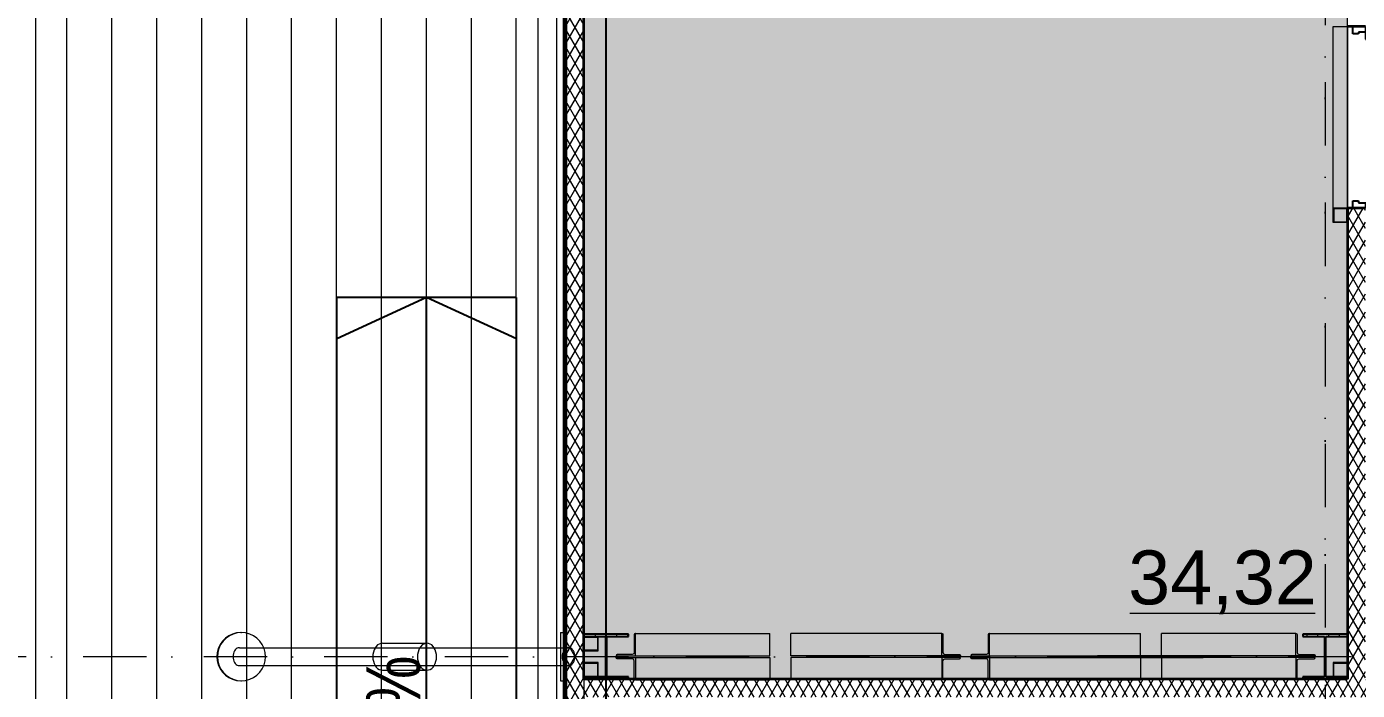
# Model space of a CAD drawing. Header units: millimetres. Extents: x -10605 to 103276, y -15987 to 52426.
# Drawn here: x -3224 to 4179, y 11812 to 15505 of the extents above; entities that cross this region are included whole.
import ezdxf
from ezdxf.enums import TextEntityAlignment as Align

# ---------------------------------------------------------------- set-up
doc = ezdxf.new("R2010")
doc.units = ezdxf.units.MM
doc.header["$MEASUREMENT"] = 0
doc.linetypes.add('Dot & Dashed', pattern=[670.277762, 352.777767, -176.388884, 0, -141.111112])
doc.linetypes.add('Крупный пунктир', pattern=[634.99999, 0, -634.99999])
for name, color, linetype, lineweight in [('0_Ном._пера__200', 7, 'Continuous', 0), ('0_Ном._пера__98', 7, 'Continuous', 25), ('Двери Archicad_Ном._пера__3', 7, 'Continuous', 0), ('Двери Archicad_Ном._пера__97', 7, 'Continuous', 35), ('Двери Archicad_Ном._пера__98', 7, 'Continuous', 25), ('Зоны_Ном._пера__87', 154, 'Continuous', 0), ('Лестницы_Ном._пера__98', 7, 'Continuous', 25), ('Металлический каркас здания_Ном._пера__98', 7, 'Continuous', 25), ('Металлический каркас здания_Ном._пера__99', 7, 'Continuous', 15), ('Оси_Ном._пера__200', 7, 'Continuous', 0), ('Паспорта Зон Archicad_Ном._пера__100', 7, 'Continuous', 9), ('Стены _Ном._пера__200', 7, 'Continuous', 0), ('Стены _Ном._пера__97', 7, 'Continuous', 35), ('Стены _Ном._пера__98', 7, 'Continuous', 25), ('Стены _Ном._пера__99', 7, 'Continuous', 15), ('Фасадные панели_Ном._пера__200', 7, 'Continuous', 0), ('Фасадные панели_Ном._пера__97', 7, 'Continuous', 35)]:
    doc.layers.add(name, color=color, linetype=linetype, lineweight=lineweight)
doc.layers.add('0_Ном._пера__92', color=7, linetype='Continuous', lineweight=20, true_color=0xc2e9e9e9)
doc.layers.add('Стены _Ном._пера__94', color=7, linetype='Continuous', lineweight=5, true_color=0xc29f9f9f)
for name, color, linetype in [('Двери Archicad', 7, 'Continuous'), ('Зоны', 7, 'Continuous'), ('Металлический каркас здания', 7, 'Continuous'), ('Оси', 7, 'Continuous'), ('Стены', 7, 'Continuous'), ('Фасадные панели', 7, 'Continuous')]:
    doc.layers.add(name, color=color, linetype=linetype)
doc.styles.add('РЎР“Р•РќР•Р\xa0РР\xa0_РЎРўРР›Р¬_1', font='arial.ttf')
doc.styles.add('РЎР“Р•РќР•Р\xa0РР\xa0_РЎРўРР›Р¬_2', font='ARIALN.TTF')
pattern_1 = [(60, (0, 0), (-43.30127, 25), []), (120, (0, 0), (43.30127, 25), [])]
pattern_2 = [(90, (0, 0), (-60, 0), [])]

# ---------------------------------------------------------------- blocks, each defined once
blk = doc.blocks.new('Перекрытие_1', base_point=(98125, 40125))
at = {"layer": '0_Ном._пера__200', "color": 7, "linetype": 'Continuous', "lineweight": 0, "flags": 128}
blk.add_lwpolyline([(98125, 40125), (51875, 40125), (51875, 29425), (46122.5, 29425), (46122.5, 40125), (-125, 40125), (-125, -125), (46125, -125), (46125, 10574.9), (51875, 10574.9), (51875, -125), (98125, -125)], close=True, dxfattribs=at)
blk = doc.blocks.new('Однопольная Дверь 27')
at = {"layer": 'Двери Archicad_Ном._пера__3', "color": 7, "linetype": 'Continuous', "lineweight": 0}
blk.add_arc((475, 0), 950, 90, 180, dxfattribs=at)
at = {"layer": 'Двери Archicad_Ном._пера__97', "color": 7, "linetype": 'Continuous', "lineweight": 35}
for p, q in [((-505, 0), (-505, -70)), ((-505, 0), (-505, -70)), ((505, 0), (505, -70)), ((505, 0), (505, -70)), ((-505, -70), (-505, -100)), ((505, -70), (505, -100))]:
    blk.add_line(p, q, dxfattribs=at)
at = {"layer": 'Двери Archicad_Ном._пера__98', "color": 7, "linetype": 'Continuous', "lineweight": 25}
for p, q in [((435, 0), (435, 950)), ((435, 950), (475, 950)), ((475, 950), (475, 0)), ((-475, 0), (-505, 0)), ((-505, 0), (-505, -70)), ((-475, -40), (-475, 0)), ((475, 0), (435, 0)), ((505, 0), (475, 0)), ((475, 0), (475, -40)), ((505, -70), (505, 0)), ((-505, -70), (-465, -70)), ((-465, -40), (-475, -40)), ((-465, -70), (-465, -40)), ((475, -40), (465, -40)), ((465, -40), (465, -70)), ((465, -70), (505, -70))]:
    blk.add_line(p, q, dxfattribs=at)
blk = doc.blocks.new('Стена_20', base_point=(4175, 28225))
at = {"layer": 'Стены', "linetype": 'Continuous', "lineweight": 0, "true_color": 0x000000}
h = blk.add_hatch(dxfattribs=at)
h.set_pattern_fill('Batt_Insulation__3_', color=18, style=0, pattern_type=2)
h.set_pattern_definition(pattern_1)
h.paths.add_polyline_path([(4125, 11875), (4225, 11875), (4225, 14495), (4125, 14495)])
at = {"layer": 'Стены _Ном._пера__97', "color": 7, "linetype": 'Continuous', "lineweight": 35}
for p, q in [((4155, 15505), (4125, 15505)), ((4225, 15505), (4155, 15505)), ((4155, 14495), (4125, 14495)), ((4225, 14495), (4155, 14495))]:
    blk.add_line(p, q, dxfattribs=at)
at = {"layer": 'Стены _Ном._пера__97', "color": 7, "linetype": 'Continuous', "lineweight": 35, "flags": 128}
blk.add_lwpolyline([(4125, 14495), (4125, 11875)], dxfattribs=at)
at = {"layer": 'Двери Archicad', "color": 7, "linetype": 'Continuous', "lineweight": 50, "xscale": -1, "zscale": 1000, "rotation": 270}
blk.add_blockref('Однопольная Дверь 27', (4225, 15000), dxfattribs=at)
blk = doc.blocks.new('Конструктор Кровли 27')
at = {"layer": '0_Ном._пера__92', "color": 254, "linetype": 'Continuous', "lineweight": 20, "true_color": 0xe9e9e9, "flags": 128}
blk.add_lwpolyline([(0, 46122.5), (0, 0), (40000, 0), (40000, 46125), (29425.1, 46125), (29425.1, 51875), (40000, 51875), (40000, 98000), (0, 98000), (0, 51875), (10575, 51875), (10575, 46122.5)], close=True, dxfattribs=at)
blk = doc.blocks.new('Колонна SHS ГК 27')
at = {"layer": 'Металлический каркас здания_Ном._пера__99', "linetype": 'Continuous', "lineweight": 0, "true_color": 0xffffff}
h = blk.add_hatch(dxfattribs=at)
h.set_pattern_fill('Barabбs_tйglakц_бllу', style=0, pattern_type=2)
h.set_pattern_definition(pattern_2)
h.paths.add_polyline_path([(-40, -40), (40, -40), (40, 40), (-40, 40)])
h.paths.add_polyline_path([(-36.4, -36.4), (-36.4, 36.4), (36.4, 36.4), (36.4, -36.4)], flags=0)
at = {"layer": 'Металлический каркас здания_Ном._пера__99', "color": 7, "linetype": 'Continuous', "lineweight": 15}
for p, q in [((40, 40), (-40, 40)), ((-40, 40), (-40, -40)), ((-36.4, -36.4), (-36.4, 36.4)), ((-36.4, 36.4), (36.4, 36.4)), ((36.4, 36.4), (36.4, -36.4)), ((40, -40), (40, 40)), ((-40, -40), (40, -40)), ((36.4, -36.4), (-36.4, -36.4))]:
    blk.add_line(p, q, dxfattribs=at)
blk = doc.blocks.new('Труба Квадратного Сечения ГК SHS 27')
at = {"layer": 'Металлический каркас здания_Ном._пера__99', "color": 7, "linetype": 'Continuous', "lineweight": 15}
for p, q in [((505, 40), (0, 40)), ((0, 40), (0, 0)), ((0, 0), (0, -40)), ((1010, 40), (505, 40)), ((1010, 0), (1010, 40)), ((1010, -40), (1010, 0)), ((0, -40), (505, -40)), ((505, -40), (1010, -40))]:
    blk.add_line(p, q, dxfattribs=at)
blk = doc.blocks.new('Техническое помещение_32_32', base_point=(1930.1, 15886.4))
at = {"layer": 'Зоны_Ном._пера__87', "linetype": 'Continuous', "lineweight": 0, "true_color": 0x001020}
blk.add_hatch(color=168, dxfattribs=at).paths.add_polyline_path([(-125, 11875), (4125, 11875), (4125, 19950), (-125, 19950)])
at = {"layer": 'Паспорта Зон Archicad_Ном._пера__100', "color": 7, "linetype": 'Continuous', "lineweight": 9}
blk.add_line((2914.3, 12241.5), (3943.9, 12241.5), dxfattribs=at)
for start, end in [(0, 180), (180, 0)]:
    blk.add_arc((1785.9, 16331.8), 505.7, start, end, dxfattribs=at)
at = {"layer": 'Паспорта Зон Archicad_Ном._пера__100', "color": 7, "lineweight": 9, "style": 'РЎР“Р•РќР•Р\xa0РР\xa0_РЎРўРР›Р¬_1'}
for tag, p in [('ROOM_NUMBER', (1785.9, 16329.2)), ('ROOM_AREA', (3429.1, 12441))]:
    blk.add_attdef(tag, text='', height=300, dxfattribs=at).set_placement(p, align=Align.MIDDLE_CENTER)
blk = doc.blocks.new('Морф_17')
at = {"layer": 'Стены _Ном._пера__98', "color": 7, "linetype": 'Continuous', "lineweight": 25, "flags": 128}
for points in [[(2734.4, 11996.3), (2734.4, 12004)], [(2734.4, 12004), (3320.9, 12004)], [(3320.9, 11996.3), (2734.4, 11996.3)], [(3320.9, 12004), (3320.9, 11996.3)]]:
    blk.add_lwpolyline(points, dxfattribs=at)
blk = doc.blocks.new('Стена_58', base_point=(-225, 6002.5))
at = {"layer": 'Фасадные панели_Ном._пера__200', "color": 7, "linetype": 'Continuous', "lineweight": 0, "flags": 128}
for points in [[(-225, 11997.5), (-235, 11997.5)], [(-235, 11997.5), (-235, 6002.5)], [(-225, 6002.5), (-225, 11997.5)], [(-235, 6002.5), (-225, 6002.5)]]:
    blk.add_lwpolyline(points, dxfattribs=at)
blk = doc.blocks.new('Стена_59', base_point=(-225, 6002.5))
at = {"layer": 'Фасадные панели', "linetype": 'Continuous', "lineweight": 0, "true_color": 0xffffff}
blk.add_hatch(color=7, dxfattribs=at).paths.add_polyline_path([(-225, 6002.5), (-225, 11997.5), (-235, 11997.5), (-235, 6002.5)])
at = {"layer": 'Фасадные панели_Ном._пера__97', "color": 7, "linetype": 'Continuous', "lineweight": 35, "flags": 128}
for points in [[(-225, 11997.5), (-235, 11997.5)], [(-235, 11997.5), (-235, 6002.5)], [(-225, 6002.5), (-225, 11997.5)], [(-235, 6002.5), (-225, 6002.5)]]:
    blk.add_lwpolyline(points, dxfattribs=at)
blk = doc.blocks.new('Стена_60', base_point=(-225, 17997.5))
at = {"layer": 'Фасадные панели_Ном._пера__200', "color": 7, "linetype": 'Continuous', "lineweight": 0, "flags": 128}
for points in [[(-235, 17997.5), (-235, 12002.5)], [(-225, 17997.5), (-235, 17997.5)], [(-225, 12002.5), (-225, 17997.5)], [(-235, 12002.5), (-225, 12002.5)]]:
    blk.add_lwpolyline(points, dxfattribs=at)
blk = doc.blocks.new('Стена_61', base_point=(-225, 17997.5))
at = {"layer": 'Фасадные панели', "linetype": 'Continuous', "lineweight": 0, "true_color": 0xffffff}
blk.add_hatch(color=7, dxfattribs=at).paths.add_polyline_path([(-235, 17997.5), (-235, 12002.5), (-225, 12002.5), (-225, 17997.5)])
at = {"layer": 'Фасадные панели_Ном._пера__97', "color": 7, "linetype": 'Continuous', "lineweight": 35, "flags": 128}
for points in [[(-235, 17997.5), (-235, 12002.5)], [(-225, 17997.5), (-235, 17997.5)], [(-225, 12002.5), (-225, 17997.5)], [(-235, 12002.5), (-225, 12002.5)]]:
    blk.add_lwpolyline(points, dxfattribs=at)
blk = doc.blocks.new('Стена_88', base_point=(46225, 11775))
at = {"layer": 'Стены', "linetype": 'Continuous', "lineweight": 0, "true_color": 0x000000}
h = blk.add_hatch(dxfattribs=at)
h.set_pattern_fill('Batt_Insulation__3_', color=18, style=0, pattern_type=2)
h.set_pattern_definition(pattern_1)
h.paths.add_polyline_path([(-125, 11875), (-125, 11775), (6495, 11775), (6495, 11875)])
at = {"layer": 'Стены _Ном._пера__97', "color": 7, "linetype": 'Continuous', "lineweight": 35, "flags": 128}
blk.add_lwpolyline([(4125, 11875), (-125, 11875)], dxfattribs=at)
blk = doc.blocks.new('Колонна Универсальная 27')
at = {"layer": 'Металлический каркас здания_Ном._пера__98', "linetype": 'Continuous', "lineweight": 0, "true_color": 0xffffff}
h = blk.add_hatch(dxfattribs=at)
h.set_pattern_fill('Barabбs_tйglakц_бllу', style=0, pattern_type=2)
h.set_pattern_definition(pattern_2)
h.paths.add_polyline_path([(-125, -125), (125, -125), (125, -113), (4, -113), (4, 113), (125, 113), (125, 125), (-125, 125), (-125, 113), (-4, 113), (-4, -113), (-125, -113)])
at = {"layer": 'Металлический каркас здания_Ном._пера__98', "color": 7, "linetype": 'Continuous', "lineweight": 25}
for p, q in [((125, 125), (-125, 125)), ((-125, 125), (-125, 113)), ((-125, 113), (-4, 113)), ((-4, 113), (-4, -113)), ((4, -113), (4, 113)), ((4, 113), (125, 113)), ((125, 113), (125, 125)), ((-4, -113), (-125, -113)), ((-125, -113), (-125, -125)), ((-125, -125), (125, -125)), ((125, -113), (4, -113)), ((125, -125), (125, -113))]:
    blk.add_line(p, q, dxfattribs=at)
blk = doc.blocks.new('Двутавp К 26020-83 27_4')
at = {"layer": 'Металлический каркас здания_Ном._пера__98', "color": 7, "linetype": 'Крупный пунктир', "lineweight": 25}
blk.add_line((0, 0), (39750, 0), dxfattribs=at)
blk = doc.blocks.new('Стандартный Маркер Сетки')
at = {"layer": 'Оси_Ном._пера__200', "color": 7, "linetype": 'Dot & Dashed', "lineweight": 0}
blk.add_line((0, 0), (107805.4, 0), dxfattribs=at)
at = {"layer": 'Оси_Ном._пера__200', "color": 7, "lineweight": 0, "style": 'РЎР“Р•РќР•Р\xa0РР\xa0_РЎРўРР›Р¬_1'}
blk.add_attdef('AC_MarkerText_1', text='', height=300, dxfattribs=at).set_placement((108205.4, 150), align=Align.TOP_CENTER)
blk = doc.blocks.new('Морф_99')
at = {"layer": 'Металлический каркас здания_Ном._пера__99', "color": 7, "linetype": 'Continuous', "lineweight": 15, "flags": 128}
for points in [[(1026.8, 12004), (1026.8, 12129)], [(1867.4, 12129), (1026.8, 12129)], [(1867.4, 12004), (1867.4, 12129)], [(1867.4, 12129), (1868.6, 12129), (1872.4, 12127.1)], [(1872.4, 12127.1), (1874, 12122.5), (1874, 12025), (1877.2, 12015.8)], [(1867.4, 12004), (1026.8, 12004)], [(1970.9, 12004), (1867.4, 12004)], [(1877.2, 12015.8), (1884.8, 12012), (1965.5, 12012), (1969.3, 12010.1)], [(1969.3, 12010.1), (1970.9, 12005.5), (1970.9, 12004)]]:
    blk.add_lwpolyline(points, dxfattribs=at)
blk = doc.blocks.new('Морф_100')
at = {"layer": 'Металлический каркас здания_Ном._пера__99', "color": 7, "linetype": 'Continuous', "lineweight": 15, "flags": 128}
for points in [[(158.1, 12127.1), (156.4, 12122.5), (156.4, 12025), (153.2, 12015.8)], [(163.3, 12129), (162, 12129), (158.1, 12127.1)], [(163.3, 12004), (163.3, 12129)], [(163.3, 12129), (909.8, 12129)], [(909.8, 12004), (909.8, 12129)], [(57.8, 12010.1), (56.1, 12005.5), (56.1, 12004)], [(56.1, 12004), (163.3, 12004)], [(153.2, 12015.8), (145.3, 12012), (61.7, 12012), (57.8, 12010.1)], [(163.3, 12004), (909.8, 12004)]]:
    blk.add_lwpolyline(points, dxfattribs=at)
blk = doc.blocks.new('Морф_101')
at = {"layer": 'Металлический каркас здания_Ном._пера__99', "color": 7, "linetype": 'Continuous', "lineweight": 15, "flags": 128}
for points in [[(1867.4, 11996), (1026.8, 11996)], [(1026.8, 11996), (1026.8, 11871)], [(1867.4, 11996), (1867.4, 11871)], [(1970.9, 11996), (1867.4, 11996)], [(1969.3, 11989.9), (1970.9, 11994.5), (1970.9, 11996)], [(1872.4, 11872.9), (1874, 11877.5), (1874, 11975), (1877.2, 11984.2)], [(1877.2, 11984.2), (1884.8, 11988), (1965.5, 11988), (1969.3, 11989.9)], [(1867.4, 11871), (1026.8, 11871)], [(1867.4, 11871), (1868.6, 11871), (1872.4, 11872.9)]]:
    blk.add_lwpolyline(points, dxfattribs=at)
blk = doc.blocks.new('Морф_102')
at = {"layer": 'Металлический каркас здания_Ном._пера__99', "color": 7, "linetype": 'Continuous', "lineweight": 15, "flags": 128}
for points in [[(57.8, 11989.9), (56.1, 11994.5), (56.1, 11996)], [(56.1, 11996), (163.3, 11996)], [(163.3, 11996), (909.8, 11996)], [(163.3, 11996), (163.3, 11871)], [(909.8, 11996), (909.8, 11871)], [(153.2, 11984.2), (145.3, 11988), (61.7, 11988), (57.8, 11989.9)], [(158.1, 11872.9), (156.4, 11877.5), (156.4, 11975), (153.2, 11984.2)], [(163.3, 11871), (162, 11871), (158.1, 11872.9)], [(163.3, 11871), (909.8, 11871)]]:
    blk.add_lwpolyline(points, dxfattribs=at)
blk = doc.blocks.new('Морф_103')
at = {"layer": 'Металлический каркас здания_Ном._пера__99', "color": 7, "linetype": 'Continuous', "lineweight": 15, "flags": 128}
for points in [[(2127.6, 12127.1), (2126, 12122.5), (2126, 12025), (2122.8, 12015.8)], [(2132.6, 12129), (2131.4, 12129), (2127.6, 12127.1)], [(2132.6, 12004), (2132.6, 12129)], [(2132.6, 12129), (2973.2, 12129)], [(2973.2, 12004), (2973.2, 12129)], [(2030.7, 12010.1), (2029.1, 12005.5), (2029.1, 12004)], [(2029.1, 12004), (2132.6, 12004)], [(2122.8, 12015.8), (2115.2, 12012), (2034.5, 12012), (2030.7, 12010.1)], [(2132.6, 12004), (2973.2, 12004)]]:
    blk.add_lwpolyline(points, dxfattribs=at)
blk = doc.blocks.new('Морф_104')
at = {"layer": 'Металлический каркас здания_Ном._пера__99', "color": 7, "linetype": 'Continuous', "lineweight": 15, "flags": 128}
for points in [[(3090.2, 12004), (3090.2, 12129)], [(3836.7, 12129), (3090.2, 12129)], [(3836.7, 12129), (3838, 12129), (3841.9, 12127.1)], [(3836.7, 12004), (3836.7, 12129)], [(3841.9, 12127.1), (3843.6, 12122.5), (3843.6, 12025), (3846.8, 12015.8)], [(3836.7, 12004), (3090.2, 12004)], [(3943.9, 12004), (3836.7, 12004)], [(3846.8, 12015.8), (3854.7, 12012), (3938.3, 12012), (3942.3, 12010.1)], [(3942.3, 12010.1), (3943.9, 12005.5), (3943.9, 12004)]]:
    blk.add_lwpolyline(points, dxfattribs=at)
blk = doc.blocks.new('Морф_105')
at = {"layer": 'Металлический каркас здания_Ном._пера__99', "color": 7, "linetype": 'Continuous', "lineweight": 15, "flags": 128}
for points in [[(2029.1, 11996), (2132.6, 11996)], [(2030.7, 11989.9), (2029.1, 11994.5), (2029.1, 11996)], [(2132.6, 11996), (2973.2, 11996)], [(2132.6, 11996), (2132.6, 11871)], [(2973.2, 11996), (2973.2, 11871)], [(2122.8, 11984.2), (2115.2, 11988), (2034.5, 11988), (2030.7, 11989.9)], [(2127.6, 11872.9), (2126, 11877.5), (2126, 11975), (2122.8, 11984.2)], [(2132.6, 11871), (2131.4, 11871), (2127.6, 11872.9)], [(2132.6, 11871), (2973.2, 11871)]]:
    blk.add_lwpolyline(points, dxfattribs=at)
blk = doc.blocks.new('Морф_106')
at = {"layer": 'Металлический каркас здания_Ном._пера__99', "color": 7, "linetype": 'Continuous', "lineweight": 15, "flags": 128}
for points in [[(3836.7, 11996), (3090.2, 11996)], [(3090.2, 11996), (3090.2, 11871)], [(3943.9, 11996), (3836.7, 11996)], [(3836.7, 11996), (3836.7, 11871)], [(3942.3, 11989.9), (3943.9, 11994.5), (3943.9, 11996)], [(3841.9, 11872.9), (3843.6, 11877.5), (3843.6, 11975), (3846.8, 11984.2)], [(3846.8, 11984.2), (3854.7, 11988), (3938.3, 11988), (3942.3, 11989.9)], [(3836.7, 11871), (3090.2, 11871)], [(3836.7, 11871), (3838, 11871), (3841.9, 11872.9)]]:
    blk.add_lwpolyline(points, dxfattribs=at)
blk = doc.blocks.new('Стена_99', base_point=(-125, -125))
at = {"layer": 'Стены', "linetype": 'Continuous', "lineweight": 0, "true_color": 0x000000}
h = blk.add_hatch(dxfattribs=at)
h.set_pattern_fill('Batt_Insulation__3_', color=18, style=0, pattern_type=2)
h.set_pattern_definition(pattern_1)
h.paths.add_polyline_path([(-125, -125), (-125, 20050), (-225, 20050), (-225, -125)])
at = {"layer": 'Стены _Ном._пера__97', "color": 7, "linetype": 'Continuous', "lineweight": 35, "flags": 128}
for points in [[(-225, 40225), (-225, -125)], [(-125, 11875), (-125, 19950)]]:
    blk.add_lwpolyline(points, dxfattribs=at)
blk = doc.blocks.new('Стена_101', base_point=(-235, 34200))
at = {"layer": 'Стены _Ном._пера__200', "color": 7, "linetype": 'Continuous', "lineweight": 0}
blk.add_line((-236, 5800), (-236, 34200), dxfattribs=at)
at = {"layer": 'Стены _Ном._пера__200', "color": 7, "linetype": 'Continuous', "lineweight": 0, "flags": 128}
for points in [[(-275.3, 34200), (-275.3, 5800)], [(-235, 5700), (-235, 34200)]]:
    blk.add_lwpolyline(points, dxfattribs=at)
blk = doc.blocks.new('Крыша_1', base_point=(0, 0))
at = {"layer": '0_Ном._пера__98', "color": 7, "linetype": 'Continuous', "lineweight": 25, "flags": 128}
blk.add_lwpolyline([(0, 0), (0, 40000)], dxfattribs=at)
blk = doc.blocks.new('Стандартный Маркер Сетки_4')
at = {"layer": 'Оси_Ном._пера__200', "color": 7, "linetype": 'Dot & Dashed', "lineweight": 0}
blk.add_line((0, 0), (55187, 0), dxfattribs=at)
at = {"layer": 'Оси_Ном._пера__200', "color": 7, "lineweight": 0, "style": 'РЎР“Р•РќР•Р\xa0РР\xa0_РЎРўРР›Р¬_1'}
blk.add_attdef('AC_MarkerText_1', text='', height=300, rotation=90, dxfattribs=at).set_placement((55368.5, -68.6), align=Align.TOP_CENTER)
blk = doc.blocks.new('Пандус Прямой 27_4')
at = {"layer": 'Лестницы_Ном._пера__98', "color": 7, "linetype": 'Continuous', "lineweight": 25}
for p, q in [((0, 500), (12000, 500)), ((12000, 0), (11771.2, 500)), ((12000, -500), (12000, 500)), ((0, 0), (12000, 0)), ((11771.2, -500), (12000, 0)), ((0, -500), (12000, -500))]:
    blk.add_line(p, q, dxfattribs=at)
at = {"layer": 'Лестницы_Ном._пера__98', "color": 7, "linetype": 'Continuous', "lineweight": 25, "style": 'РЎР“Р•РќР•Р\xa0РР\xa0_РЎРўРР›Р¬_2'}
for tag, p in [('transitionPercentageLower_0', (2500, 159.5)), ('ac_bottomlevel', (6000, 159.5)), ('transitionPercentageLower_1', (9500, 159.5))]:
    blk.add_attdef(tag, text='', height=300, dxfattribs=at).set_placement(p, align=Align.MIDDLE_CENTER)
blk = doc.blocks.new('Лист Профилированный 27_2')
at = {"layer": 'Стены _Ном._пера__94', "linetype": 'Continuous', "lineweight": 5, "true_color": 0x9f9f9f}
h = blk.add_hatch(dxfattribs=at)
h.set_pattern_fill('Plank_Floor', color=253, style=0, pattern_type=2)
h.set_pattern_definition([(0, (0, 0), (0, 250), [])])
h.paths.add_polyline_path([(0, 199.7), (0, 0), (28400, 0), (28400, 199.7), (28400, 2595.3), (28400, 2795), (0, 2795), (0, 2595.3)])
at = {"layer": 'Стены _Ном._пера__99', "color": 7, "linetype": 'Continuous', "lineweight": 15, "flags": 128}
blk.add_lwpolyline([(0, 199.7), (0, 0), (28400, 0), (28400, 199.7), (28400, 2595.3), (28400, 2795), (0, 2795), (0, 2595.3)], close=True, dxfattribs=at)
blk = doc.blocks.new('Цилиндр 27')
at = {"layer": 'Стены _Ном._пера__200', "color": 7, "linetype": 'Continuous', "lineweight": 0}
for p, q in [((-34.8, 8.7), (-35.4, 0)), ((-35.4, 0), (-34.8, -8.7)), ((-33.2, 17.1), (-34.8, 8.7)), ((-30.6, 25), (-33.2, 17.1)), ((-27.1, 32.1), (-30.6, 25)), ((-22.7, 38.3), (-27.1, 32.1)), ((-17.7, 43.3), (-22.7, 38.3)), ((-12.1, 47), (-17.7, 43.3)), ((-6.1, 49.2), (-12.1, 47)), ((0, 50), (-6.1, 49.2)), ((0, 50), (1831.3, 50)), ((1796.5, 8.7), (1795.9, 0)), ((1795.9, 0), (1796.5, -8.7)), ((1798.1, 17.1), (1796.5, 8.7)), ((1800.7, 25), (1798.1, 17.1)), ((1804.2, 32.1), (1800.7, 25)), ((1808.6, 38.3), (1804.2, 32.1)), ((1813.6, 43.3), (1808.6, 38.3)), ((1819.2, 47), (1813.6, 43.3)), ((1825.1, 49.2), (1819.2, 47)), ((1831.3, 50), (1825.1, 49.2)), ((1837.4, 49.2), (1831.3, 50)), ((1843.4, 47), (1837.4, 49.2)), ((1849, 43.3), (1843.4, 47)), ((1854, 38.3), (1849, 43.3)), ((1858.4, 32.1), (1854, 38.3)), ((1861.9, 25), (1858.4, 32.1)), ((1864.5, 17.1), (1861.9, 25)), ((1866.1, 8.7), (1864.5, 17.1)), ((1866.6, 0), (1866.1, 8.7)), ((1866.1, -8.7), (1866.6, 0)), ((-34.8, -8.7), (-33.2, -17.1)), ((-33.2, -17.1), (-30.6, -25)), ((-30.6, -25), (-27.1, -32.1)), ((-27.1, -32.1), (-22.7, -38.3)), ((-22.7, -38.3), (-17.7, -43.3)), ((-17.7, -43.3), (-12.1, -47)), ((-12.1, -47), (-6.1, -49.2)), ((-6.1, -49.2), (0, -50)), ((0, -50), (1831.3, -50)), ((1796.5, -8.7), (1798.1, -17.1)), ((1798.1, -17.1), (1800.7, -25)), ((1800.7, -25), (1804.2, -32.1)), ((1804.2, -32.1), (1808.6, -38.3)), ((1808.6, -38.3), (1813.6, -43.3)), ((1813.6, -43.3), (1819.2, -47)), ((1819.2, -47), (1825.1, -49.2)), ((1825.1, -49.2), (1831.3, -50)), ((1831.3, -50), (1837.4, -49.2)), ((1837.4, -49.2), (1843.4, -47)), ((1843.4, -47), (1849, -43.3)), ((1849, -43.3), (1854, -38.3)), ((1854, -38.3), (1858.4, -32.1)), ((1858.4, -32.1), (1861.9, -25)), ((1861.9, -25), (1864.5, -17.1)), ((1864.5, -17.1), (1866.1, -8.7))]:
    blk.add_line(p, q, dxfattribs=at)
blk = doc.blocks.new('Цилиндр 27_2')
at = {"layer": 'Стены _Ном._пера__200', "color": 7, "linetype": 'Continuous', "lineweight": 0}
for p, q in [((-102.4, 86), (-115.7, 66.9)), ((-98.9, 86), (-112.2, 66.9)), ((-85.9, 102.5), (-102.4, 86)), ((-82.4, 102.5), (-98.9, 86)), ((-66.8, 115.9), (-85.9, 102.5)), ((-63.3, 115.9), (-82.4, 102.5)), ((-45.7, 125.7), (-66.8, 115.9)), ((-42.2, 125.7), (-63.3, 115.9)), ((-23.2, 131.8), (-45.7, 125.7)), ((-19.7, 131.8), (-42.2, 125.7)), ((0, 133.8), (-23.2, 131.8)), ((3.5, 133.8), (-19.7, 131.8)), ((0, 133.8), (3.5, 133.8)), ((26.7, 131.8), (3.5, 133.8)), ((49.2, 125.7), (26.7, 131.8)), ((70.3, 115.9), (49.2, 125.7)), ((89.4, 102.5), (70.3, 115.9)), ((105.8, 86), (89.4, 102.5)), ((119.2, 66.9), (105.8, 86)), ((-131.6, 23.2), (-133.6, 0)), ((-125.6, 45.8), (-131.6, 23.2)), ((-128.1, 23.2), (-130.1, 0)), ((-122.1, 45.8), (-128.1, 23.2)), ((-115.7, 66.9), (-125.6, 45.8)), ((-112.2, 66.9), (-122.1, 45.8)), ((129, 45.8), (119.2, 66.9)), ((135.1, 23.2), (129, 45.8)), ((137.1, 0), (135.1, 23.2)), ((135.1, -23.2), (137.1, 0)), ((-133.6, 0), (-131.6, -23.2)), ((-131.6, -23.2), (-125.6, -45.8)), ((-130.1, 0), (-128.1, -23.2)), ((-128.1, -23.2), (-122.1, -45.8)), ((-125.6, -45.8), (-115.7, -66.9)), ((-122.1, -45.8), (-112.2, -66.9)), ((-115.7, -66.9), (-102.4, -86)), ((-112.2, -66.9), (-98.9, -86)), ((105.8, -86), (119.2, -66.9)), ((119.2, -66.9), (129, -45.8)), ((129, -45.8), (135.1, -23.2)), ((-102.4, -86), (-85.9, -102.5)), ((-98.9, -86), (-82.4, -102.5)), ((-85.9, -102.5), (-66.8, -115.9)), ((-82.4, -102.5), (-63.3, -115.9)), ((-66.8, -115.9), (-45.7, -125.7)), ((-63.3, -115.9), (-42.2, -125.7)), ((-45.7, -125.7), (-23.2, -131.8)), ((-42.2, -125.7), (-19.7, -131.8)), ((-23.2, -131.8), (0, -133.8)), ((-19.7, -131.8), (3.5, -133.8)), ((0, -133.8), (3.5, -133.8)), ((3.5, -133.8), (26.7, -131.8)), ((26.7, -131.8), (49.2, -125.7)), ((49.2, -125.7), (70.3, -115.9)), ((70.3, -115.9), (89.4, -102.5)), ((89.4, -102.5), (105.8, -86))]:
    blk.add_line(p, q, dxfattribs=at)
blk = doc.blocks.new('Цилиндр 27_3')
at = {"layer": 'Стены _Ном._пера__200', "color": 7, "linetype": 'Continuous', "lineweight": 0}
for p, q in [((0, 133.8), (0, 131.8)), ((0, 133.8), (30.1, 133.8)), ((0, 131.8), (0, 125.7)), ((0, 125.7), (0, 115.9)), ((0, 115.9), (0, 102.5)), ((0, 102.5), (0, 86)), ((0, 86), (0, 66.9)), ((30.1, 133.8), (30.1, 131.8)), ((30.1, 131.8), (30.1, 125.7)), ((30.1, 125.7), (30.1, 115.9)), ((30.1, 115.9), (30.1, 102.5)), ((30.1, 102.5), (30.1, 86)), ((30.1, 86), (30.1, 66.9)), ((0, 66.9), (0, 45.8)), ((0, 45.8), (0, 23.2)), ((0, 23.2), (0, 0)), ((0, 0), (0, -23.2)), ((30.1, 66.9), (30.1, 45.8)), ((30.1, 45.8), (30.1, 23.2)), ((30.1, 23.2), (30.1, 0)), ((30.1, 0), (30.1, -23.2)), ((0, -23.2), (0, -45.8)), ((0, -45.8), (0, -66.9)), ((0, -66.9), (0, -86)), ((30.1, -23.2), (30.1, -45.8)), ((30.1, -45.8), (30.1, -66.9)), ((30.1, -66.9), (30.1, -86)), ((0, -86), (0, -102.5)), ((0, -102.5), (0, -115.9)), ((0, -115.9), (0, -125.7)), ((0, -125.7), (0, -131.8)), ((0, -131.8), (0, -133.8)), ((0, -133.8), (30.1, -133.8)), ((30.1, -86), (30.1, -102.5)), ((30.1, -102.5), (30.1, -115.9)), ((30.1, -115.9), (30.1, -125.7)), ((30.1, -125.7), (30.1, -131.8)), ((30.1, -131.8), (30.1, -133.8))]:
    blk.add_line(p, q, dxfattribs=at)
blk = doc.blocks.new('Цилиндр 27_4')
at = {"layer": 'Стены _Ном._пера__200', "color": 7, "linetype": 'Continuous', "lineweight": 0}
for p, q in [((0, 75), (-9.2, 73.9)), ((0, 75), (248.2, 75)), ((248.2, 75), (239, 73.9)), ((257.4, 73.9), (248.2, 75)), ((-52.2, 13), (-53, 0)), ((-53, 0), (-52.2, -13)), ((-49.8, 25.7), (-52.2, 13)), ((-45.9, 37.5), (-49.8, 25.7)), ((-40.6, 48.2), (-45.9, 37.5)), ((-34.1, 57.5), (-40.6, 48.2)), ((-26.5, 65), (-34.1, 57.5)), ((-18.1, 70.5), (-26.5, 65)), ((-9.2, 73.9), (-18.1, 70.5)), ((196, 13), (195.2, 0)), ((195.2, 0), (196, -13)), ((198.4, 25.7), (196, 13)), ((202.3, 37.5), (198.4, 25.7)), ((207.6, 48.2), (202.3, 37.5)), ((214.1, 57.5), (207.6, 48.2)), ((221.7, 65), (214.1, 57.5)), ((230.1, 70.5), (221.7, 65)), ((239, 73.9), (230.1, 70.5)), ((266.4, 70.5), (257.4, 73.9)), ((274.7, 65), (266.4, 70.5)), ((282.3, 57.5), (274.7, 65)), ((288.9, 48.2), (282.3, 57.5)), ((294.2, 37.5), (288.9, 48.2)), ((298.1, 25.7), (294.2, 37.5)), ((300.5, 13), (298.1, 25.7)), ((301.3, 0), (300.5, 13)), ((300.5, -13), (301.3, 0)), ((-52.2, -13), (-49.8, -25.7)), ((-49.8, -25.7), (-45.9, -37.5)), ((-45.9, -37.5), (-40.6, -48.2)), ((-40.6, -48.2), (-34.1, -57.5)), ((-34.1, -57.5), (-26.5, -65)), ((-26.5, -65), (-18.1, -70.5)), ((-18.1, -70.5), (-9.2, -73.9)), ((-9.2, -73.9), (0, -75)), ((196, -13), (198.4, -25.7)), ((198.4, -25.7), (202.3, -37.5)), ((202.3, -37.5), (207.6, -48.2)), ((207.6, -48.2), (214.1, -57.5)), ((214.1, -57.5), (221.7, -65)), ((221.7, -65), (230.1, -70.5)), ((230.1, -70.5), (239, -73.9)), ((239, -73.9), (248.2, -75)), ((248.2, -75), (257.4, -73.9)), ((257.4, -73.9), (266.4, -70.5)), ((266.4, -70.5), (274.7, -65)), ((274.7, -65), (282.3, -57.5)), ((282.3, -57.5), (288.9, -48.2)), ((288.9, -48.2), (294.2, -37.5)), ((294.2, -37.5), (298.1, -25.7)), ((298.1, -25.7), (300.5, -13)), ((0, -75), (248.2, -75))]:
    blk.add_line(p, q, dxfattribs=at)

msp = doc.modelspace()

# ---------------------------------------------------------------- linework, layer by layer
at = {"layer": 'Зоны_Ном._пера__87', "color": 154, "linetype": 'Continuous', "lineweight": 0, "flags": 128}
msp.add_lwpolyline([(-125, 11875), (4125, 11875), (4125, 19950.00002), (-125, 19950.00002)], close=True, dxfattribs=at)

# ---------------------------------------------------------------- block references
at = {"color": 7, "linetype": 'Continuous', "lineweight": 0}
msp.add_blockref('Перекрытие_1', (98125.00021, 40125.00012), dxfattribs=at)
at = {"color": 8, "linetype": 'Continuous', "lineweight": 0, "true_color": 0x747474, "zscale": 1000, "rotation": 270}
msp.add_blockref('Конструктор Кровли 27', (0, 40000.00005), dxfattribs=at)
at = {"color": 7, "linetype": 'Continuous', "lineweight": 25}
msp.add_blockref('Крыша_1', (0, 0), dxfattribs=at)
at = {"layer": 'Зоны', "color": 7, "linetype": 'Continuous', "lineweight": 9}
msp.add_blockref('Техническое помещение_32_32', (1930.11457, 15886.41392), dxfattribs=at).add_auto_attribs({'ROOM_NUMBER': '32', 'ROOM_AREA': '34,32'})
at = {"layer": 'Лестницы_Ном._пера__98', "color": 7, "linetype": 'Continuous', "lineweight": 25}
ref = msp.add_blockref('Пандус Прямой 27_4', (-999.13917, 1997.26668), dxfattribs=dict(at, zscale=1000, rotation=90))
ref.add_attrib('transitionPercentageLower_1', '8,98 %', dxfattribs={"color": 7, "linetype": 'Continuous', "lineweight": 25, "height": 300, "rotation": 90, "style": 'РЎР“Р•РќР•Р\xa0РР\xa0_РЎРўРР›Р¬_2'}).set_placement((-1184.43328, 11471.45116), align=Align.MIDDLE_CENTER)
at = {"layer": 'Металлический каркас здания', "color": 7, "linetype": 'Continuous', "lineweight": 9, "xscale": -1, "zscale": 1000, "rotation": 90}
for p in [(0, 39875.00005), (4000, 39875.00005)]:
    msp.add_blockref('Двутавp К 26020-83 27_4', p, dxfattribs=at)
at = {"layer": 'Металлический каркас здания', "linetype": 'Continuous', "lineweight": 0}
for name in ['Морф_100', 'Морф_99', 'Морф_103', 'Морф_104', 'Морф_102', 'Морф_101', 'Морф_105', 'Морф_106']:
    msp.add_blockref(name, (0, 0), dxfattribs=at)
at = {"layer": 'Металлический каркас здания_Ном._пера__98', "color": 7, "linetype": 'Continuous', "lineweight": 25, "zscale": 1000, "rotation": 180}
for p in [(0, 12000), (4000, 12000)]:
    msp.add_blockref('Колонна Универсальная 27', p, dxfattribs=at)
at = {"layer": 'Металлический каркас здания_Ном._пера__99', "color": 7, "linetype": 'Continuous', "lineweight": 15, "xscale": -1, "zscale": 1000, "rotation": 270}
for name, p in [('Труба Квадратного Сечения ГК SHS 27', (4085, 14495.00004)), ('Колонна SHS ГК 27', (4085, 14455.00004))]:
    msp.add_blockref(name, p, dxfattribs=at)
at = {"layer": 'Металлический каркас здания_Ном._пера__99', "color": 7, "linetype": 'Continuous', "lineweight": 15, "zscale": 1000, "rotation": 180}
for p in [(-85, 12073), (-85, 11927), (4085, 11927)]:
    msp.add_blockref('Колонна SHS ГК 27', p, dxfattribs=at)
at = {"layer": 'Оси', "color": 8, "linetype": 'Continuous', "lineweight": 0, "true_color": 0x747474, "zscale": 1000, "rotation": 270}
for p in [(0, 40000.00005), (4000, 40000.00005)]:
    msp.add_blockref('Стандартный Маркер Сетки_4', p, dxfattribs=at)
at = {"layer": 'Оси', "color": 8, "linetype": 'Continuous', "lineweight": 0, "true_color": 0x747474, "xscale": -1, "zscale": 1000}
msp.add_blockref('Стандартный Маркер Сетки', (98000.00007, 12000), dxfattribs=at)
at = {"layer": 'Стены', "color": 7, "lineweight": 35}
for name, p in [('Стена_99', (-125, -124.99993)), ('Стена_20', (4175, 28225.00005)), ('Стена_88', (46225.00014, 11775))]:
    msp.add_blockref(name, p, dxfattribs=at)
at = {"layer": 'Стены', "color": 7, "lineweight": 0}
msp.add_blockref('Стена_101', (-235.0002, 34199.99998), dxfattribs=at)
at = {"layer": 'Стены', "color": 7, "linetype": 'Continuous', "lineweight": 0, "zscale": 1000}
for name, p in [('Цилиндр 27_2', (-2032.38634, 12000)), ('Цилиндр 27_4', (-1245.09207, 12000)), ('Цилиндр 27_3', (-254.07289, 12000)), ('Цилиндр 27', (-2040.51503, 12000))]:
    msp.add_blockref(name, p, dxfattribs=at)
at = {"layer": 'Стены', "linetype": 'Continuous', "lineweight": 0}
msp.add_blockref('Морф_17', (0, 0), dxfattribs=at)
at = {"layer": 'Стены _Ном._пера__99', "color": 7, "linetype": 'Continuous', "lineweight": 15, "zscale": 1000, "rotation": 270}
msp.add_blockref('Лист Профилированный 27_2', (-3173.99993, 34200.00005), dxfattribs=at)
at = {"layer": 'Фасадные панели', "color": 7, "lineweight": 35}
for name, p in [('Стена_60', (-225.00007, 17997.5)), ('Стена_61', (-225.00007, 17997.5)), ('Стена_58', (-225.00007, 6002.5)), ('Стена_59', (-225.00007, 6002.5))]:
    msp.add_blockref(name, p, dxfattribs=at)

doc.saveas('drawing.dxf')
